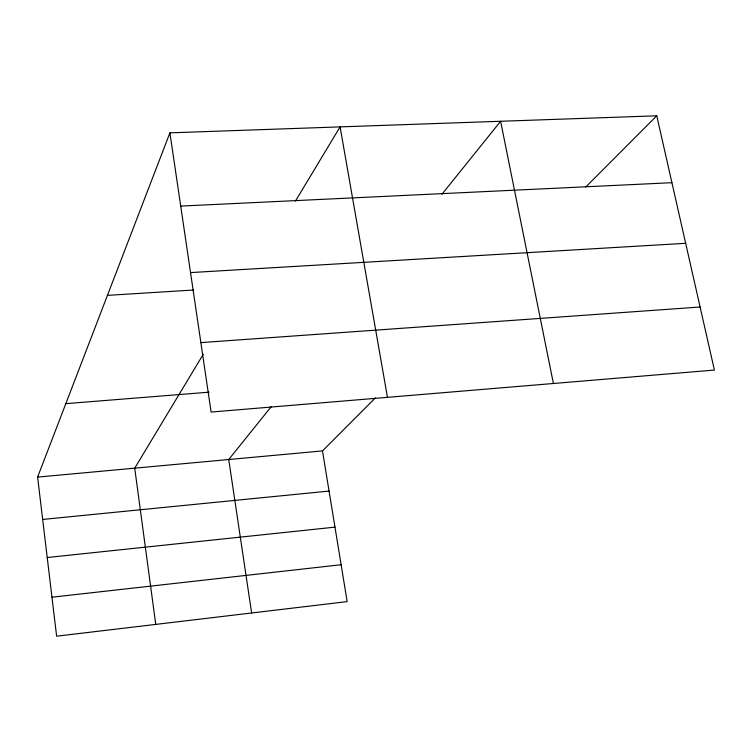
<?xml version="1.0" encoding="UTF-8"?>
<svg xmlns="http://www.w3.org/2000/svg" width="752" height="752" viewBox="0 0 752 752"><rect width="100%" height="100%" fill="white"/><g stroke="black" fill="none" stroke-linecap="round" stroke-linejoin="round"><path stroke-width="1.13" d="M375.389 397.874L322.486 450.909L347.17 601.619L56.626 636.192L37.6 477.097L169.905 132.841L656.759 115.808L714.4 370.059L211.115 412.058L169.905 132.841M203.266 354.258L134.721 468.167L155.749 624.395M295.433 201.094L340.092 126.891L387.468 397.347M271.265 406.616L228.73 459.528L251.629 612.983M441.913 194.298L500.616 121.279L553.397 383.501M585.799 186.947L656.759 115.808M51.963 597.21L341.126 564.724M47.216 557.523L334.969 527.133M42.667 519.444L329.066 491.065M37.6 477.097L322.486 450.909M65.828 403.645L209.131 392.177M200.859 342.611L700.103 307.004M107.442 295.367L193.687 290.009M190.529 272.591L685.664 243.31M180.715 206.086L671.921 182.689"/></g></svg>
